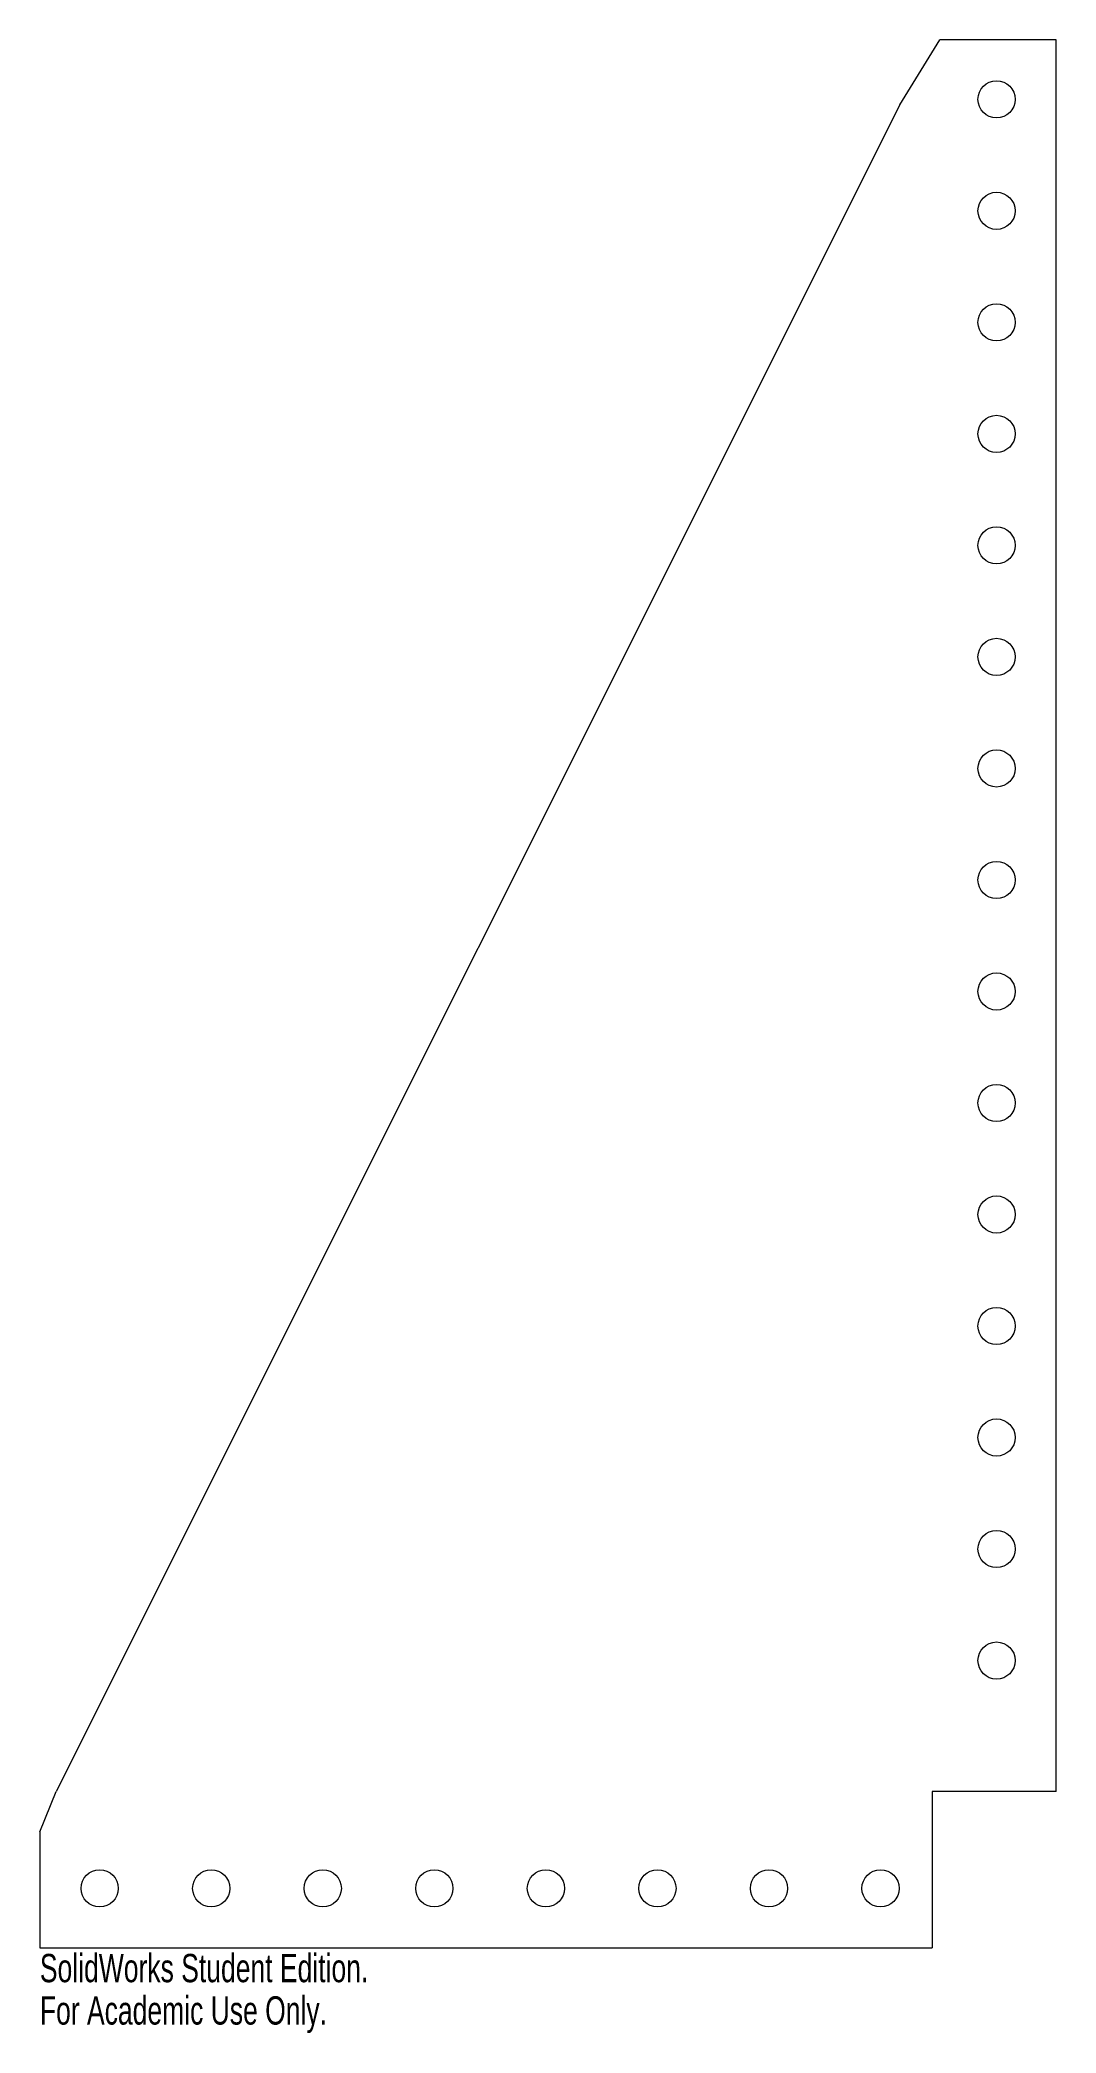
# Model space of a CAD drawing. Header units: inches. Extents: x -6 to 0.8, y -1.4 to 12.
import ezdxf

# ---------------------------------------------------------------- set-up
doc = ezdxf.new("R2010")
doc.units = ezdxf.units.IN
doc.header["$MEASUREMENT"] = 0
doc.styles.add('SLDTEXTSTYLE0', font='TXT', dxfattribs={"width": 0.7})

msp = doc.modelspace()

# ---------------------------------------------------------------- linework, layer by layer
at = {"color": 7, "linetype": 'Continuous', "lineweight": 15}
for p, q in [((-0.219, 11.562), (0.051, 12)), ((0.832, 12), (0.051, 12)), ((0.832, 0.219), (0.832, 12)), ((-0.219, 11.562), (-5.891, 0.219)), ((-6, -0.051), (-5.891, 0.219)), ((0.832, 0.219), (0, 0.219)), ((0, 0.219), (0, -0.832)), ((-6, -0.051), (-6, -0.832)), ((-6, -0.832), (0, -0.832))]:
    msp.add_line(p, q, dxfattribs=at)
for centre in [(0.432, 11.6), (0.432, 10.85), (0.432, 10.1), (0.432, 9.35), (0.432, 8.6), (0.432, 7.85), (0.432, 7.1), (0.432, 6.35), (0.432, 5.6), (0.432, 4.85), (0.432, 4.1), (0.432, 3.35), (0.432, 2.6), (0.432, 1.85), (0.432, 1.1), (-5.598, -0.432), (-4.848, -0.432), (-4.098, -0.432), (-3.348, -0.432), (-2.598, -0.432), (-1.848, -0.432), (-1.098, -0.432), (-0.348, -0.432)]:
    msp.add_circle(centre, 0.125, dxfattribs=at)

# ---------------------------------------------------------------- texts
at = {"color": 7, "linetype": 'Continuous', "char_height": 0.1903, "attachment_point": 1, "style": 'SLDTEXTSTYLE0'}
for s, insert in [('SolidWorks Student Edition.', (-6, -0.873)), ('For Academic Use Only.', (-6, -1.158))]:
    msp.add_mtext(s, dxfattribs=dict(at, insert=insert))

doc.saveas('drawing.dxf')
